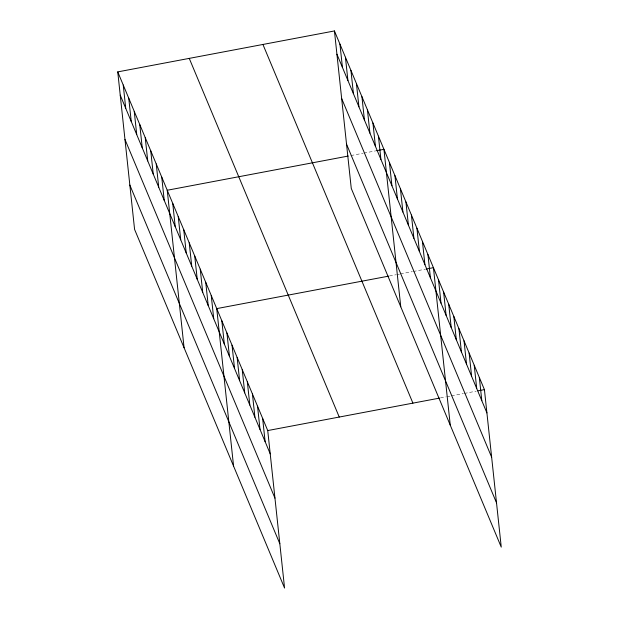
<?xml version="1.0" encoding="UTF-8"?>
<svg xmlns="http://www.w3.org/2000/svg" width="619" height="619" viewBox="0 0 619 619"><rect width="100%" height="100%" fill="white"/><g stroke="black" fill="none" stroke-linecap="round" stroke-linejoin="round"><path stroke-width="0.46" stroke-dasharray="3.1 2.32" d="M350.927 155.547L362.85 153.295M363.763 153.125L375.679 150.874M389.421 275.989L395.843 274.774M396.756 274.604L399.51 274.085M400.423 273.908L412.339 271.656M413.26 271.486L425.176 269.234M440.419 397.94L445.92 396.903M446.833 396.725L450.5 396.036M451.421 395.858L463.337 393.607M464.258 393.436L476.173 391.185"/><path stroke-width="0.93" d="M117.749 71.889L267.733 430.561L284.562 588.05L134.578 229.378L117.749 71.889L334.438 30.95L484.422 389.622L501.251 547.111L351.267 188.439L334.438 30.95M348.18 156.065L167.238 190.25L184.075 347.739M376.6 150.696L383.935 149.311L400.764 306.8M388.508 276.159L216.735 308.61L233.572 466.099M426.096 269.064L433.432 267.679L450.261 425.16M267.733 430.561L439.505 398.11M478.007 390.837L484.422 389.622M336.922 54.224L486.913 412.904M341.657 98.514L491.641 457.193M346.532 144.15L496.523 502.821M262.928 44.46L412.919 403.131M189.252 58.379L339.243 417.051M120.233 95.164L270.224 453.843M124.968 139.453L274.952 498.133M129.843 185.089L279.834 543.761M479.323 377.428L481.814 400.71M474.224 365.233L476.715 388.515M469.125 353.039L471.616 376.321M464.026 340.845L466.509 364.127M458.927 328.65L461.41 351.925M453.828 316.456L456.311 339.73M448.729 304.262L451.212 327.536M443.63 292.067L446.113 315.342M438.531 279.873L441.014 303.148M427.93 254.525L430.414 277.799M422.429 241.371L424.913 264.653M416.927 228.225L419.419 251.5M411.426 215.072L413.918 238.346M405.932 201.918L408.416 225.192M400.431 188.764L402.915 212.046M394.93 175.618L397.421 198.892M389.428 162.464L391.92 185.739M378.433 136.165L380.917 159.439M372.932 123.011L375.423 146.285M367.431 109.857L369.922 133.139M361.937 96.711L364.421 119.985M356.436 83.557L358.919 106.832M350.934 70.404L353.426 93.678M345.433 57.25L347.924 80.532M339.939 44.104L342.423 67.378M262.634 418.367L265.118 441.641M257.535 406.172L260.019 429.447M252.436 393.978L254.92 417.252M247.337 381.784L249.821 405.058M242.238 369.589L244.722 392.864M237.139 357.395L239.623 380.67M232.04 345.201L234.524 368.475M226.933 333.007L229.425 356.281M221.834 320.804L224.326 344.087M211.241 295.464L213.725 318.739M205.74 282.31L208.224 305.585M200.239 269.157L202.73 292.439M194.737 256.011L197.229 279.285M189.236 242.857L191.728 266.131M183.742 229.703L186.226 252.978M178.241 216.549L180.725 239.832M172.74 203.403L175.231 226.678M161.745 177.096L164.228 200.378M156.243 163.95L158.727 187.224M150.742 150.796L153.233 174.071M145.241 137.642L147.732 160.925M139.747 124.496L142.231 147.771M134.246 111.343L136.729 134.617M128.744 98.189L131.236 121.463M123.243 85.035L125.734 108.317"/></g></svg>
